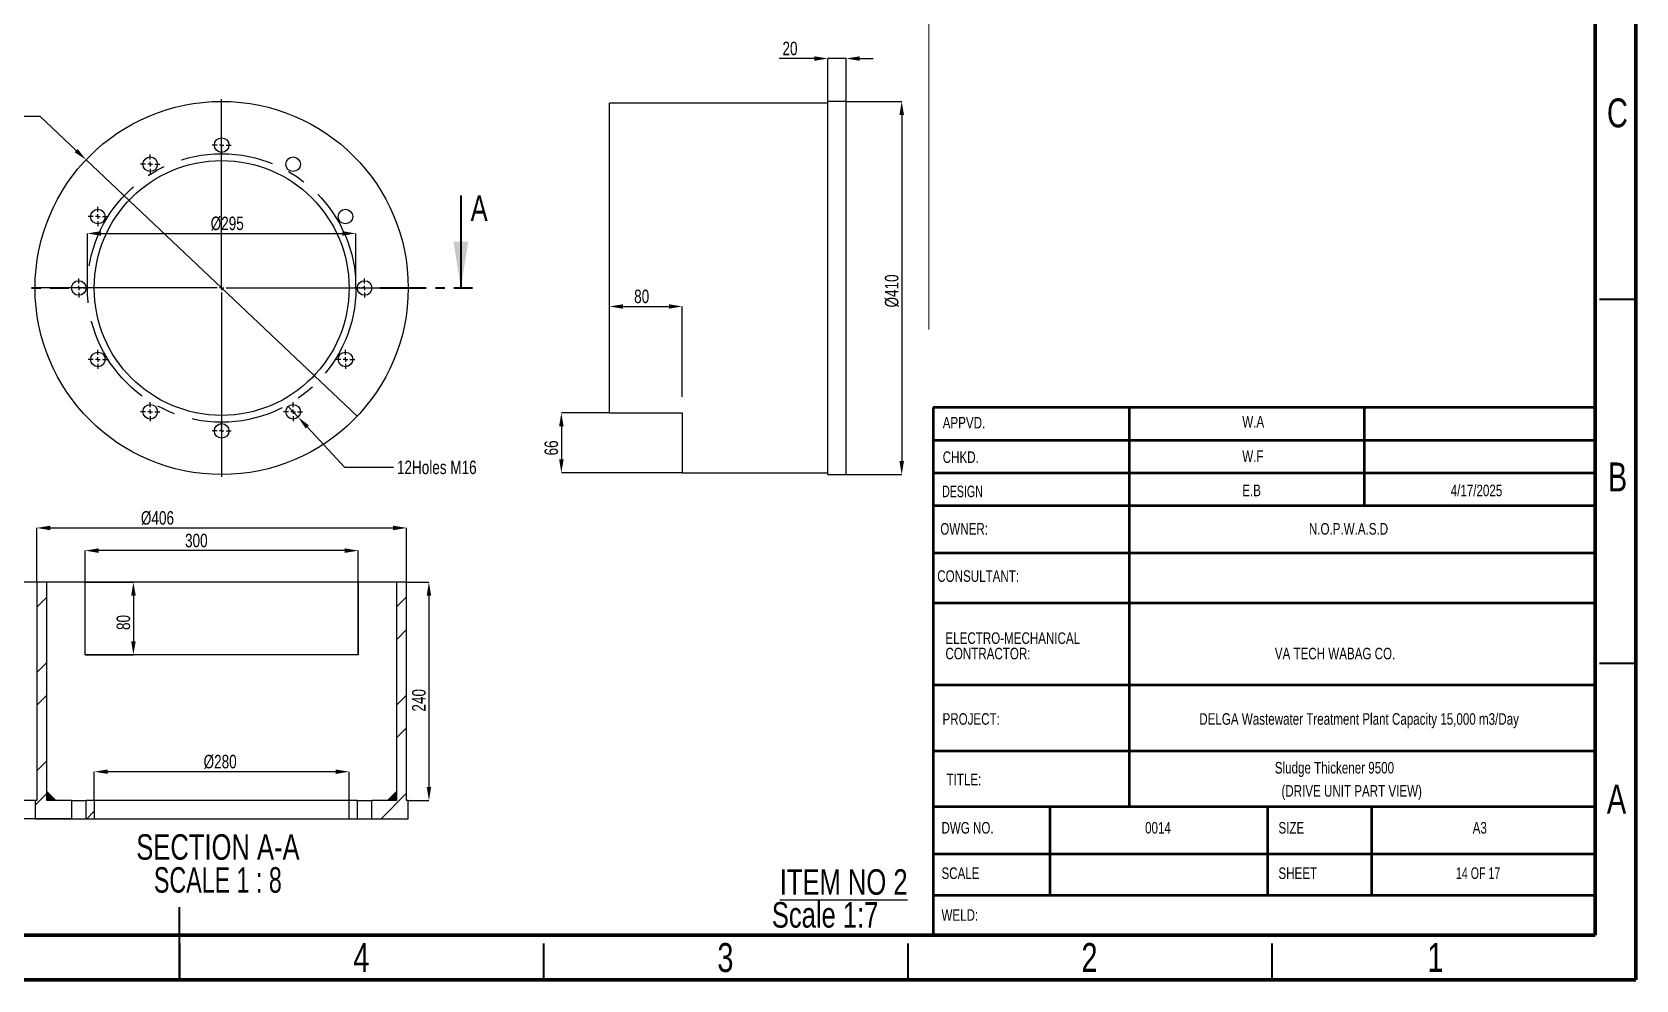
# Model space of a CAD drawing. Header units: millimetres. Extents: x 122 to 2816, y -707 to 556.
# Drawn here: x 760.5 to 980.7, y -703.9 to -573.7 of the extents above; entities that cross this region are included whole.
import ezdxf

# ---------------------------------------------------------------- set-up
doc = ezdxf.new("R2010")
doc.units = ezdxf.units.MM
doc.header["$PDSIZE"] = -1
doc.linetypes.add('CENTER', pattern=[10.16, 6.35, -1.27, 1.27, -1.27])
doc.linetypes.add('CENTERX2', pattern=[20.32, 12.7, -2.54, 2.54, -2.54])
doc.layers.add('FORMAT', color=7, linetype='Continuous')
doc.styles.add('SLDTEXTSTYLE10', font='TXT', dxfattribs={"width": 0.6875})
doc.styles.add('SLDTEXTSTYLE12', font='TXT', dxfattribs={"width": 0.681818})
doc.styles.add('SLDTEXTSTYLE6', font='TXT', dxfattribs={"width": 0.687299})
doc.styles.add('SLDTEXTSTYLE7', font='TXT', dxfattribs={"width": 0.75})
doc.dimstyles.new('SLDDIMSTYLE68', dxfattribs={"dimtxt": 1.852083, "dimasz": 1.852083, "dimexe": 0, "dimexo": 0.625, "dimgap": 0.463021, "dimtad": 1, "dimdec": 0, "dimlfac": 8, "dimrnd": 1e-09, "dimzin": 12, "dimtxsty": 'SLDTEXTSTYLE7', "dimsah": 1, "dimcen": 2.5, "dimazin": 3, "dimtfac": 1, "dimtdec": 0, "dimtmove": 0, "dimatfit": 3, "dimfrac": 2, "dimtzin": 12})
doc.dimstyles.new('SLDDIMSTYLE69', dxfattribs={"dimtxt": 1.852083, "dimasz": 1.852083, "dimexe": 0, "dimexo": 0.625, "dimgap": 0.463021, "dimtad": 1, "dimdec": 0, "dimlfac": 8, "dimrnd": 1e-09, "dimzin": 12, "dimtxsty": 'SLDTEXTSTYLE7', "dimblk1": 'NONE', "dimsah": 1, "dimcen": 0, "dimazin": 3, "dimtfac": 1, "dimtdec": 0, "dimtmove": 0, "dimatfit": 3, "dimldrblk": 'NONE', "dimfrac": 2, "dimtzin": 12})
doc.dimstyles.new('SLDDIMSTYLE70', dxfattribs={"dimtxt": 1.852083, "dimasz": 1.852083, "dimexe": 0, "dimexo": 0.625, "dimgap": 0.463021, "dimtad": 1, "dimdec": 0, "dimlfac": 8, "dimrnd": 1e-09, "dimzin": 12, "dimtxsty": 'SLDTEXTSTYLE7', "dimblk1": 'NONE', "dimsah": 1, "dimcen": 0, "dimazin": 3, "dimtfac": 1, "dimtdec": 0, "dimtmove": 0, "dimatfit": 3, "dimldrblk": 'NONE', "dimfrac": 2, "dimtzin": 12})
doc.dimstyles.new('SLDDIMSTYLE71', dxfattribs={"dimtxt": 1.852083, "dimasz": 1.852083, "dimexe": 0, "dimexo": 0.625, "dimgap": 0.463021, "dimtad": 1, "dimdec": 0, "dimlfac": 8, "dimrnd": 1e-09, "dimzin": 12, "dimtxsty": 'SLDTEXTSTYLE7', "dimsah": 1, "dimcen": 2.5, "dimazin": 3, "dimtfac": 1, "dimtdec": 0, "dimtmove": 0, "dimatfit": 0, "dimfrac": 2, "dimtzin": 12})
pattern_1 = [(45, (565.748, -708.879), (-6.7352, 6.7352), []), (45, (570.238, -708.879), (-6.7352, 6.7352), [])]

# ---------------------------------------------------------------- blocks, each defined once
blk = doc.blocks.new('SW_NOTE_0_169')
at = {"layer": 'FORMAT', "color": 0, "char_height": 3.5, "attachment_point": 2, "style": 'SLDTEXTSTYLE7'}
for s, insert in [('\\LITEM NO 2', (13.62, 4.51)), ('Scale 1:7', (11.07, -0.01))]:
    blk.add_mtext(s, dxfattribs=dict(at, insert=insert))
blk = doc.blocks.new('SW_NOTE_0_171')
at = {"color": 0, "linetype": 'Continuous', "lineweight": 0, "char_height": 1.5875, "attachment_point": 1, "style": 'SLDTEXTSTYLE7'}
for s, insert in [('ELECTRO-MECHANICAL', (0, 2.05)), ('CONTRACTOR:', (0, -0.07))]:
    blk.add_mtext(s, dxfattribs=dict(at, insert=insert))
blk = doc.blocks.new('*D1528')
at = {"layer": 'Defpoints', "color": 0}
for p in [(804.96, -601.36), (768.09, -608.85), (804.96, -608.85)]:
    blk.add_point(p, dxfattribs=at)
at = {"layer": 'FORMAT', "color": 0, "lineweight": -2}
for p, q in [((768.09, -608.79), (768.09, -601.36)), ((769.94, -601.36), (803.11, -601.36)), ((804.96, -608.79), (804.96, -601.36))]:
    blk.add_line(p, q, dxfattribs=at)
at = {"layer": 'FORMAT', "color": 0}
for points in [[(769.94, -601.05), (769.94, -601.67), (768.09, -601.36)], [(803.11, -601.05), (803.11, -601.67), (804.96, -601.36)]]:
    blk.add_solid(points, dxfattribs=at)
at = {"layer": 'FORMAT', "color": 0, "insert": (787.29, -599.05), "char_height": 1.852, "attachment_point": 2, "style": 'SLDTEXTSTYLE7'}
blk.add_mtext('\\A1;%%c295', dxfattribs=at)
blk = doc.blocks.new('*D1529')
at = {"layer": 'Defpoints', "color": 0}
for p in [(767.9, -591.25), (805.15, -626.45)]:
    blk.add_point(p, dxfattribs=at)
at = {"layer": 'FORMAT', "color": 0, "lineweight": -2}
for p, q in [((754.41, -585.26), (761.55, -585.26)), ((761.55, -585.26), (766.55, -589.98)), ((805.15, -626.45), (767.9, -591.25))]:
    blk.add_line(p, q, dxfattribs=at)
at = {"layer": 'FORMAT', "color": 0}
blk.add_solid([(766.76, -589.76), (766.34, -590.21), (767.9, -591.25)], dxfattribs=at)
at = {"layer": 'FORMAT', "color": 0, "insert": (749.55, -584.33), "char_height": 1.852, "attachment_point": 1, "style": 'SLDTEXTSTYLE7'}
blk.add_mtext('\\A1;∅410', dxfattribs=at)
blk = doc.blocks.new('_None')
blk = doc.blocks.new('*D1530')
at = {"layer": 'Defpoints', "color": 0}
for p in [(795.66, -625.11), (797.02, -626.58)]:
    blk.add_point(p, dxfattribs=at)
at = {"layer": 'FORMAT', "color": 0, "lineweight": -2}
for p, q in [((795.66, -625.11), (797.02, -626.58)), ((803.46, -633.49), (798.28, -627.93)), ((810.14, -633.49), (803.46, -633.49))]:
    blk.add_line(p, q, dxfattribs=at)
at = {"layer": 'FORMAT', "color": 0}
blk.add_solid([(798.51, -627.72), (798.06, -628.14), (797.02, -626.58)], dxfattribs=at)
at = {"layer": 'FORMAT', "color": 0, "insert": (810.6, -632.56), "char_height": 1.8521, "attachment_point": 1, "style": 'SLDTEXTSTYLE7'}
blk.add_mtext('\\A1;12Holes M16', dxfattribs=at)
blk = doc.blocks.new('SW_CENTERMARKSYMBOL_189')
at = {"layer": 'FORMAT', "color": 0}
for p, q in [((0, 0.625), (0, 25.9375)), ((-0.625, 0), (-25.9375, 0)), ((0, 0), (-0.3125, 0)), ((0, 0), (0, 0.3125)), ((0, 0), (0, -0.3125)), ((0, 0), (0.3125, 0)), ((0.625, 0), (25.9375, 0)), ((0, -0.625), (0, -25.9375))]:
    blk.add_line(p, q, dxfattribs=at)
blk = doc.blocks.new('SW_CENTERMARKSYMBOL_190')
at = {"layer": 'FORMAT', "color": 0}
for p, q in [((-0.625, 0), (-1.3125, 0)), ((0, 0), (-0.3125, 0)), ((0, 0.625), (0, 1.3125)), ((0, 0), (0, 0.3125)), ((0, 0), (0, -0.3125)), ((0, 0), (0.3125, 0)), ((0.625, 0), (1.3125, 0)), ((0, -0.625), (0, -1.3125))]:
    blk.add_line(p, q, dxfattribs=at)
blk = doc.blocks.new('SW_CENTERMARKSYMBOL_191')
at = {"layer": 'FORMAT', "color": 0}
for p, q in [((-0.625, 0), (-1.3125, 0)), ((0, 0), (-0.3125, 0)), ((0, 0.625), (0, 1.3125)), ((0, 0), (0, 0.3125)), ((0, 0), (0, -0.3125)), ((0, 0), (0.3125, 0)), ((0.625, 0), (1.3125, 0)), ((0, -0.625), (0, -1.3125))]:
    blk.add_line(p, q, dxfattribs=at)
blk = doc.blocks.new('SW_CENTERMARKSYMBOL_192')
at = {"layer": 'FORMAT', "color": 0}
for p, q in [((-0.625, 0), (-1.3125, 0)), ((0, 0), (-0.3125, 0)), ((0, 0.625), (0, 1.3125)), ((0, 0), (0, 0.3125)), ((0, 0), (0, -0.3125)), ((0, 0), (0.3125, 0)), ((0.625, 0), (1.3125, 0)), ((0, -0.625), (0, -1.3125))]:
    blk.add_line(p, q, dxfattribs=at)
blk = doc.blocks.new('SW_CENTERMARKSYMBOL_193')
at = {"layer": 'FORMAT', "color": 0}
for p, q in [((-0.625, 0), (-1.3125, 0)), ((0, 0), (-0.3125, 0)), ((0, 0.625), (0, 1.3125)), ((0, 0), (0, 0.3125)), ((0, 0), (0, -0.3125)), ((0, 0), (0.3125, 0)), ((0.625, 0), (1.3125, 0)), ((0, -0.625), (0, -1.3125))]:
    blk.add_line(p, q, dxfattribs=at)
blk = doc.blocks.new('SW_CENTERMARKSYMBOL_194')
at = {"layer": 'FORMAT', "color": 0}
for p, q in [((-0.625, 0), (-1.3125, 0)), ((0, 0), (-0.3125, 0)), ((0, 0.625), (0, 1.3125)), ((0, 0), (0, 0.3125)), ((0, 0), (0, -0.3125)), ((0, 0), (0.3125, 0)), ((0.625, 0), (1.3125, 0)), ((0, -0.625), (0, -1.3125))]:
    blk.add_line(p, q, dxfattribs=at)
blk = doc.blocks.new('SW_CENTERMARKSYMBOL_195')
at = {"layer": 'FORMAT', "color": 0}
for p, q in [((-0.625, 0), (-1.3125, 0)), ((0, 0), (-0.3125, 0)), ((0, 0.625), (0, 1.3125)), ((0, 0), (0, 0.3125)), ((0, 0), (0, -0.3125)), ((0, 0), (0.3125, 0)), ((0.625, 0), (1.3125, 0)), ((0, -0.625), (0, -1.3125))]:
    blk.add_line(p, q, dxfattribs=at)
blk = doc.blocks.new('SW_CENTERMARKSYMBOL_196')
at = {"layer": 'FORMAT', "color": 0}
for p, q in [((-0.625, 0), (-1.3125, 0)), ((0, 0), (-0.3125, 0)), ((0, 0.625), (0, 1.3125)), ((0, 0), (0, 0.3125)), ((0, 0), (0, -0.3125)), ((0, 0), (0.3125, 0)), ((0.625, 0), (1.3125, 0)), ((0, -0.625), (0, -1.3125))]:
    blk.add_line(p, q, dxfattribs=at)
blk = doc.blocks.new('SW_CENTERMARKSYMBOL_197')
at = {"layer": 'FORMAT', "color": 0}
for p, q in [((-0.625, 0), (-1.3125, 0)), ((0, 0), (-0.3125, 0)), ((0, 0.625), (0, 1.3125)), ((0, 0), (0, 0.3125)), ((0, 0), (0, -0.3125)), ((0, 0), (0.3125, 0)), ((0.625, 0), (1.3125, 0)), ((0, -0.625), (0, -1.3125))]:
    blk.add_line(p, q, dxfattribs=at)
blk = doc.blocks.new('SW_CENTERMARKSYMBOL_198')
at = {"layer": 'FORMAT', "color": 0}
for p, q in [((-0.625, 0), (-1.3125, 0)), ((0, 0), (-0.3125, 0)), ((0, 0.625), (0, 1.3125)), ((0, 0), (0, 0.3125)), ((0, 0), (0, -0.3125)), ((0, 0), (0.3125, 0)), ((0.625, 0), (1.3125, 0)), ((0, -0.625), (0, -1.3125))]:
    blk.add_line(p, q, dxfattribs=at)
blk = doc.blocks.new('SW_CENTERMARKSYMBOL_199')
at = {"layer": 'FORMAT', "color": 0}
for p, q in [((-0.625, 0), (-1.3125, 0)), ((0, 0), (-0.3125, 0)), ((0, 0.625), (0, 1.3125)), ((0, 0), (0, 0.3125)), ((0, 0), (0, -0.3125)), ((0, 0), (0.3125, 0)), ((0.625, 0), (1.3125, 0)), ((0, -0.625), (0, -1.3125))]:
    blk.add_line(p, q, dxfattribs=at)
blk = doc.blocks.new('*D1531')
at = {"layer": 'Defpoints', "color": 0}
for p in [(769.03, -675.29), (769.03, -679.24), (804.03, -679.24)]:
    blk.add_point(p, dxfattribs=at)
at = {"layer": 'FORMAT', "color": 0, "lineweight": -2}
for p, q in [((769.03, -679.17), (769.03, -675.29)), ((802.17, -675.29), (770.88, -675.29)), ((804.03, -679.17), (804.03, -675.29))]:
    blk.add_line(p, q, dxfattribs=at)
at = {"layer": 'FORMAT', "color": 0}
for points in [[(770.88, -674.98), (770.88, -675.59), (769.03, -675.29)], [(802.17, -674.98), (802.17, -675.59), (804.03, -675.29)]]:
    blk.add_solid(points, dxfattribs=at)
at = {"layer": 'FORMAT', "color": 0, "insert": (786.32, -672.97), "char_height": 1.852, "attachment_point": 2, "style": 'SLDTEXTSTYLE7'}
blk.add_mtext('\\A1;%%c280', dxfattribs=at)
blk = doc.blocks.new('*D1532')
at = {"layer": 'Defpoints', "color": 0}
for p in [(753.4, -679.24), (760.9, -679.24), (760.9, -681.74)]:
    blk.add_point(p, dxfattribs=at)
at = {"layer": 'FORMAT', "color": 0, "lineweight": -2}
for p, q in [((753.4, -677.38), (753.4, -670.42)), ((760.84, -679.24), (753.4, -679.24)), ((753.4, -681.74), (753.4, -679.24)), ((760.84, -681.74), (753.4, -681.74)), ((753.4, -683.59), (753.4, -685.44))]:
    blk.add_line(p, q, dxfattribs=at)
at = {"layer": 'FORMAT', "color": 0}
for points in [[(753.09, -677.38), (753.71, -677.38), (753.4, -679.24)], [(753.09, -683.59), (753.71, -683.59), (753.4, -681.74)]]:
    blk.add_solid(points, dxfattribs=at)
at = {"layer": 'FORMAT', "color": 0, "insert": (751.09, -671.93), "char_height": 1.852, "attachment_point": 2, "rotation": 90, "style": 'SLDTEXTSTYLE7'}
blk.add_mtext('\\A1;20', dxfattribs=at)
blk = doc.blocks.new('*D1533')
at = {"layer": 'Defpoints', "color": 0}
for p in [(811.93, -641.81), (761.13, -649.24), (811.93, -649.24)]:
    blk.add_point(p, dxfattribs=at)
at = {"layer": 'FORMAT', "color": 0, "lineweight": -2}
for p, q in [((761.13, -649.17), (761.13, -641.81)), ((762.98, -641.81), (810.07, -641.81)), ((811.93, -649.17), (811.93, -641.81))]:
    blk.add_line(p, q, dxfattribs=at)
at = {"layer": 'FORMAT', "color": 0}
for points in [[(762.98, -641.5), (762.98, -642.12), (761.13, -641.81)], [(810.07, -641.5), (810.07, -642.12), (811.93, -641.81)]]:
    blk.add_solid(points, dxfattribs=at)
at = {"layer": 'FORMAT', "color": 0, "insert": (777.71, -639.5), "char_height": 1.852, "attachment_point": 2, "style": 'SLDTEXTSTYLE7'}
blk.add_mtext('\\A1;%%c406', dxfattribs=at)
blk = doc.blocks.new('*D1534')
at = {"layer": 'Defpoints', "color": 0}
for p in [(811.93, -649.24), (812.15, -679.24), (814.99, -679.24)]:
    blk.add_point(p, dxfattribs=at)
at = {"layer": 'FORMAT', "color": 0, "lineweight": -2}
for p, q in [((811.99, -649.24), (814.99, -649.24)), ((814.99, -651.09), (814.99, -677.38)), ((812.21, -679.24), (814.99, -679.24))]:
    blk.add_line(p, q, dxfattribs=at)
at = {"layer": 'FORMAT', "color": 0}
for points in [[(814.69, -651.09), (815.3, -651.09), (814.99, -649.24)], [(814.69, -677.38), (815.3, -677.38), (814.99, -679.24)]]:
    blk.add_solid(points, dxfattribs=at)
at = {"layer": 'FORMAT', "color": 0, "insert": (812.68, -665.48), "char_height": 1.852, "attachment_point": 2, "rotation": 90, "style": 'SLDTEXTSTYLE7'}
blk.add_mtext('\\A1;240', dxfattribs=at)
blk = doc.blocks.new('*D1535')
at = {"layer": 'Defpoints', "color": 0}
for p in [(810.55, -649.24), (746.61, -681.74), (765.9, -681.74)]:
    blk.add_point(p, dxfattribs=at)
at = {"layer": 'FORMAT', "color": 0, "lineweight": -2}
for p, q in [((810.49, -649.24), (746.61, -649.24)), ((746.61, -651.09), (746.61, -679.88)), ((765.84, -681.74), (746.61, -681.74))]:
    blk.add_line(p, q, dxfattribs=at)
at = {"layer": 'FORMAT', "color": 0}
for points in [[(746.3, -651.09), (746.92, -651.09), (746.61, -649.24)], [(746.3, -679.88), (746.92, -679.88), (746.61, -681.74)]]:
    blk.add_solid(points, dxfattribs=at)
at = {"layer": 'FORMAT', "color": 0, "insert": (744.3, -666.53), "char_height": 1.852, "attachment_point": 2, "rotation": 90, "style": 'SLDTEXTSTYLE7'}
blk.add_mtext('\\A1;260', dxfattribs=at)
blk = doc.blocks.new('*D1536')
at = {"layer": 'Defpoints', "color": 0}
for p in [(767.78, -649.24), (767.78, -659.24), (774.41, -659.24)]:
    blk.add_point(p, dxfattribs=at)
at = {"layer": 'FORMAT', "color": 0, "lineweight": -2}
for p, q in [((767.84, -649.24), (774.41, -649.24)), ((774.41, -651.09), (774.41, -657.38)), ((767.84, -659.24), (774.41, -659.24))]:
    blk.add_line(p, q, dxfattribs=at)
at = {"layer": 'FORMAT', "color": 0}
for points in [[(774.1, -651.09), (774.72, -651.09), (774.41, -649.24)], [(774.1, -657.38), (774.72, -657.38), (774.41, -659.24)]]:
    blk.add_solid(points, dxfattribs=at)
at = {"layer": 'FORMAT', "color": 0, "insert": (772.1, -654.79), "char_height": 1.852, "attachment_point": 2, "rotation": 90, "style": 'SLDTEXTSTYLE7'}
blk.add_mtext('\\A1;80', dxfattribs=at)
blk = doc.blocks.new('*D1537')
at = {"layer": 'Defpoints', "color": 0}
for p in [(767.78, -644.92), (767.78, -659.24), (805.28, -659.24)]:
    blk.add_point(p, dxfattribs=at)
at = {"layer": 'FORMAT', "color": 0, "lineweight": -2}
for p, q in [((767.78, -659.17), (767.78, -644.92)), ((803.42, -644.92), (769.63, -644.92)), ((805.28, -659.17), (805.28, -644.92))]:
    blk.add_line(p, q, dxfattribs=at)
at = {"layer": 'FORMAT', "color": 0}
for points in [[(769.63, -644.61), (769.63, -645.23), (767.78, -644.92)], [(803.42, -644.61), (803.42, -645.23), (805.28, -644.92)]]:
    blk.add_solid(points, dxfattribs=at)
at = {"layer": 'FORMAT', "color": 0, "insert": (783.05, -642.61), "char_height": 1.852, "attachment_point": 2, "style": 'SLDTEXTSTYLE7'}
blk.add_mtext('\\A1;300', dxfattribs=at)
blk = doc.blocks.new('SW_NOTE_0_172')
at = {"layer": 'FORMAT', "color": 0, "char_height": 3.5, "attachment_point": 2}
for s, insert, style in [('SECTION A-A', (14.16, 4.51), 'SLDTEXTSTYLE7'), ('SCALE 1 : 8', (14.15, -0.01), 'SLDTEXTSTYLE12')]:
    blk.add_mtext(s, dxfattribs=dict(at, insert=insert, style=style))
blk = doc.blocks.new('*D1492')
at = {"layer": 'Defpoints', "color": 0}
for p in [(849.79, -611.39), (849.79, -623.87), (839.79, -625.99)]:
    blk.add_point(p, dxfattribs=at)
at = {"layer": 'FORMAT', "color": 0, "lineweight": -2}
for p, q in [((839.79, -625.92), (839.79, -611.39)), ((841.64, -611.39), (847.94, -611.39)), ((849.79, -623.81), (849.79, -611.39))]:
    blk.add_line(p, q, dxfattribs=at)
at = {"layer": 'FORMAT', "color": 0}
for points in [[(841.64, -611.09), (841.64, -611.7), (839.79, -611.39)], [(847.94, -611.09), (847.94, -611.7), (849.79, -611.39)]]:
    blk.add_solid(points, dxfattribs=at)
at = {"layer": 'FORMAT', "color": 0, "insert": (844.21, -609.08), "char_height": 1.852, "attachment_point": 2, "style": 'SLDTEXTSTYLE7'}
blk.add_mtext('\\A1;80', dxfattribs=at)
blk = doc.blocks.new('*D1493')
at = {"layer": 'Defpoints', "color": 0}
for p in [(839.79, -625.99), (833.18, -634.25), (849.79, -634.25)]:
    blk.add_point(p, dxfattribs=at)
at = {"layer": 'FORMAT', "color": 0, "lineweight": -2}
for p, q in [((839.73, -625.99), (833.18, -625.99)), ((833.18, -627.84), (833.18, -632.4)), ((849.73, -634.25), (833.18, -634.25))]:
    blk.add_line(p, q, dxfattribs=at)
at = {"layer": 'FORMAT', "color": 0}
for points in [[(832.87, -627.84), (833.49, -627.84), (833.18, -625.99)], [(832.87, -632.4), (833.49, -632.4), (833.18, -634.25)]]:
    blk.add_solid(points, dxfattribs=at)
at = {"layer": 'FORMAT', "color": 0, "insert": (830.87, -630.82), "char_height": 1.852, "attachment_point": 2, "rotation": 90, "style": 'SLDTEXTSTYLE7'}
blk.add_mtext('\\A1;66', dxfattribs=at)
blk = doc.blocks.new('*D1494')
at = {"layer": 'Defpoints', "color": 0}
for p in [(872.29, -583.23), (872.29, -634.48), (879.92, -634.48)]:
    blk.add_point(p, dxfattribs=at)
at = {"layer": 'FORMAT', "color": 0, "lineweight": -2}
for p, q in [((872.35, -583.23), (879.92, -583.23)), ((879.92, -585.08), (879.92, -632.62)), ((872.35, -634.48), (879.92, -634.48))]:
    blk.add_line(p, q, dxfattribs=at)
at = {"layer": 'FORMAT', "color": 0}
for points in [[(879.61, -585.08), (880.23, -585.08), (879.92, -583.23)], [(879.61, -632.62), (880.23, -632.62), (879.92, -634.48)]]:
    blk.add_solid(points, dxfattribs=at)
at = {"layer": 'FORMAT', "color": 0, "insert": (877.61, -609.26), "char_height": 1.852, "attachment_point": 2, "rotation": 90, "style": 'SLDTEXTSTYLE7'}
blk.add_mtext('\\A1;%%c410', dxfattribs=at)
blk = doc.blocks.new('*D1495')
at = {"layer": 'Defpoints', "color": 0}
for p in [(869.79, -577.34), (869.79, -583.23), (872.29, -583.23)]:
    blk.add_point(p, dxfattribs=at)
at = {"layer": 'FORMAT', "color": 0, "lineweight": -2}
for p, q in [((867.94, -577.34), (863.08, -577.34)), ((869.79, -583.16), (869.79, -577.34)), ((872.29, -577.34), (869.79, -577.34)), ((872.29, -583.16), (872.29, -577.34)), ((874.14, -577.34), (875.99, -577.34))]:
    blk.add_line(p, q, dxfattribs=at)
at = {"layer": 'FORMAT', "color": 0}
for points in [[(867.94, -577.04), (867.94, -577.65), (869.79, -577.34)], [(874.14, -577.04), (874.14, -577.65), (872.29, -577.34)]]:
    blk.add_solid(points, dxfattribs=at)
at = {"layer": 'FORMAT', "color": 0, "insert": (864.58, -575.03), "char_height": 1.852, "attachment_point": 2, "style": 'SLDTEXTSTYLE7'}
blk.add_mtext('\\A1;20', dxfattribs=at)

msp = doc.modelspace()

# ---------------------------------------------------------------- hatches: boundary and pattern name
at = {"layer": 'FORMAT', "linetype": 'Continuous', "lineweight": 18}
h = msp.add_hatch(dxfattribs=at)
h.set_pattern_fill('ANSI32', color=256, style=0)
h.set_pattern_definition(pattern_1)
h.paths.add_polyline_path([(761.125747, -649.235596), (761.125747, -679.235596), (760.900747, -679.235596), (760.900747, -681.735596), (765.900747, -681.735596), (765.900747, -679.235596), (762.500747, -679.235596), (762.500747, -649.235596)], flags=0)
h = msp.add_hatch(dxfattribs=at)
h.set_pattern_fill('ANSI32', color=256, style=0)
h.set_pattern_definition(pattern_1)
h.paths.add_polyline_path([(812.150747, -681.735596), (812.150747, -679.235596), (811.925747, -679.235596), (811.925747, -649.235596), (810.550747, -649.235596), (810.550747, -679.235596), (807.150747, -679.235596), (807.150747, -681.735596)], flags=0)
h = msp.add_hatch(dxfattribs=at)
h.set_pattern_fill('ANSI32', color=256, style=0)
h.set_pattern_definition(pattern_1)
h.paths.add_polyline_path([(769.025747, -681.735596), (769.025747, -679.235596), (767.900747, -679.235596), (767.900747, -681.735596)], flags=0)
h = msp.add_hatch(dxfattribs=at)
h.set_pattern_fill('ANSI32', color=256, style=0)
h.set_pattern_definition(pattern_1)
h.paths.add_polyline_path([(804.025747, -679.235596), (804.025747, -681.735596), (805.150747, -681.735596), (805.150747, -679.235596)], flags=0)

# ---------------------------------------------------------------- linework, layer by layer
at = {"color": 7, "linetype": 'Continuous', "lineweight": 70}
for p, q in [((980.748025, -416.879135), (980.748025, -703.879135)), ((975.150497, -420.74561), (975.150497, -697.74561)), ((975.150497, -697.74561), (585.748025, -697.74561)), ((980.748025, -703.879135), (580.748025, -703.879135))]:
    msp.add_line(p, q, dxfattribs=at)
at = {"color": 7, "linetype": 'Continuous', "lineweight": 18}
msp.add_line((883.632047, -614.553747), (883.632047, -454.764891), dxfattribs=at)
at = {"color": 7, "linetype": 'Continuous', "lineweight": 25}
for p, q in [((869.789785, -583.450383), (839.789785, -583.450383)), ((839.789785, -625.98507), (839.789785, -583.450383)), ((872.289785, -583.225383), (869.789785, -583.225383)), ((869.789785, -634.475383), (869.789785, -583.225383)), ((872.289785, -634.475383), (872.289785, -583.225383)), ((839.789785, -625.98507), (849.789785, -625.98507)), ((849.789785, -625.98507), (849.789785, -634.250383)), ((849.789785, -634.250383), (869.789785, -634.250383)), ((869.789785, -634.475383), (872.289785, -634.475383)), ((762.500747, -649.235596), (761.125747, -649.235596)), ((761.125747, -649.235596), (761.125747, -679.235596)), ((762.500747, -679.235596), (762.500747, -649.235596)), ((767.775747, -649.235596), (762.500747, -649.235596)), ((767.775747, -659.235596), (767.775747, -649.235596)), ((805.275747, -649.235596), (805.275747, -659.235596)), ((810.550747, -649.235596), (805.275747, -649.235596)), ((810.550747, -649.235596), (810.550747, -679.235596)), ((811.925747, -649.235596), (810.550747, -649.235596)), ((811.925747, -679.235596), (811.925747, -649.235596)), ((805.275747, -659.235596), (767.775747, -659.235596)), ((760.900747, -679.235596), (760.900747, -681.735596)), ((761.125747, -679.235596), (760.900747, -679.235596)), ((765.900747, -679.235596), (762.500747, -679.235596)), ((765.900747, -679.235596), (765.900747, -681.735596)), ((765.900747, -679.235596), (767.900747, -679.235596)), ((767.900747, -681.735596), (767.900747, -679.235596)), ((769.025747, -679.235596), (767.900747, -679.235596)), ((769.025747, -679.235596), (769.025747, -681.735596)), ((804.025747, -679.235596), (769.025747, -679.235596)), ((804.025747, -681.735596), (804.025747, -679.235596)), ((805.150747, -679.235596), (804.025747, -679.235596)), ((805.150747, -679.235596), (805.150747, -681.735596)), ((805.150747, -679.235596), (807.150747, -679.235596)), ((807.150747, -681.735596), (807.150747, -679.235596)), ((810.550747, -679.235596), (807.150747, -679.235596)), ((812.150747, -679.235596), (811.925747, -679.235596)), ((812.150747, -681.735596), (812.150747, -679.235596)), ((760.900747, -681.735596), (765.900747, -681.735596)), ((765.900747, -681.735596), (767.900747, -681.735596)), ((767.900747, -681.735596), (769.025747, -681.735596)), ((769.025747, -681.735596), (804.025747, -681.735596)), ((804.025747, -681.735596), (805.150747, -681.735596)), ((805.150747, -681.735596), (807.150747, -681.735596)), ((807.150747, -681.735596), (812.150747, -681.735596))]:
    msp.add_line(p, q, dxfattribs=at)
at = {"color": 7, "linetype": 'Continuous', "lineweight": 35}
for p, q in [((819.377821, -596.150383), (819.377821, -608.850383)), ((975.748025, -610.379135), (980.748025, -610.379135)), ((975.748025, -660.379135), (980.748025, -660.379135)), ((780.748025, -703.880135), (780.748025, -693.878135)), ((780.748025, -698.879135), (780.748025, -703.879135)), ((830.748025, -698.879135), (830.748025, -703.879135)), ((880.748025, -698.879135), (880.748025, -703.879135)), ((930.748025, -698.879135), (930.748025, -703.879135))]:
    msp.add_line(p, q, dxfattribs=at)
at = {"color": 7, "linetype": 'CENTER', "lineweight": 35}
for p, q in [((752.812843, -608.850383), (765.519193, -608.850383)), ((808.265321, -608.850383), (820.965321, -608.850383))]:
    msp.add_line(p, q, dxfattribs=at)
at = {"color": 7, "linetype": 'Continuous', "lineweight": 50}
for p, q in [((884.260811, -625.279959), (884.260811, -634.279959)), ((975.150497, -625.279959), (884.260811, -625.279959)), ((911.195639, -629.779959), (911.195639, -625.279959)), ((943.486931, -638.779959), (943.486931, -625.279959)), ((975.150497, -629.779959), (884.260811, -629.779959)), ((911.195639, -634.279959), (911.195639, -629.779959)), ((884.260811, -634.279959), (884.260811, -697.74561)), ((975.150497, -634.279959), (884.260811, -634.279959)), ((911.195639, -638.779959), (911.195639, -634.279959)), ((975.150497, -638.779959), (884.260811, -638.779959)), ((911.195639, -680.053747), (911.195639, -638.779959)), ((975.150497, -645.279959), (884.260811, -645.279959)), ((975.150497, -652.11688), (884.260811, -652.11688)), ((975.150497, -663.420092), (884.260811, -663.420092)), ((975.150497, -672.449215), (884.260811, -672.449215)), ((884.260811, -680.053747), (975.150497, -680.053747)), ((900.305268, -692.24561), (900.305268, -680.053747)), ((930.187863, -692.24561), (930.187863, -680.053747)), ((944.458327, -692.24561), (944.458327, -680.053747)), ((884.260811, -686.581841), (975.150497, -686.581841)), ((884.260811, -692.24561), (975.150497, -692.24561))]:
    msp.add_line(p, q, dxfattribs=at)
at = {"color": 7, "linetype": 'Continuous', "lineweight": 25}
for centre, radius in [((786.525747, -608.850383), 25.625), ((786.525747, -589.225383), 1), ((786.525747, -608.850383), 17.5), ((776.713247, -591.854634), 1), ((796.338247, -591.854634), 1), ((769.529998, -599.037883), 1), ((803.521496, -599.037883), 1), ((766.900747, -608.850383), 1), ((806.150747, -608.850383), 1), ((769.529998, -618.662883), 1), ((803.521496, -618.662883), 1), ((776.713247, -625.846131), 1), ((796.338247, -625.846131), 1), ((786.525747, -628.475383), 1)]:
    msp.add_circle(centre, radius, dxfattribs=at)
at = {"color": 7, "linetype": 'Continuous', "lineweight": 35}
msp.add_solid([(819.377821, -608.850383), (820.393821, -602.500383), (818.361821, -602.500383)], dxfattribs=at)
at = {"layer": 'FORMAT', "linetype": 'CENTERX2'}
msp.add_line((786.525747, -608.850383), (786.525747, -589.225383), dxfattribs=at)
at = {"layer": 'FORMAT'}
for p, q in [((763.750747, -679.235596), (762.500747, -677.985596)), ((810.550747, -677.985596), (809.300747, -679.235596))]:
    msp.add_line(p, q, dxfattribs=at)
at = {"layer": 'FORMAT', "linetype": 'CENTERX2'}
msp.add_circle((786.525747, -608.850383), 18.4375, dxfattribs=at)
at = {"layer": 'FORMAT'}
for points in [[(763.750747, -679.235596), (762.500747, -679.235596), (762.500747, -677.985596)], [(810.550747, -677.985596), (810.550747, -679.235596), (809.300747, -679.235596)]]:
    msp.add_solid(points, dxfattribs=at)

# ---------------------------------------------------------------- block references
at = {"color": 7, "linetype": 'Continuous', "lineweight": 0}
msp.add_blockref('SW_NOTE_0_171', (885.928165, -658.192755), dxfattribs=at)
at = {"layer": 'FORMAT'}
for name, p in [('SW_CENTERMARKSYMBOL_189', (786.525747, -608.850383)), ('SW_CENTERMARKSYMBOL_198', (786.525747, -589.225383)), ('SW_CENTERMARKSYMBOL_190', (776.713247, -591.854634)), ('SW_CENTERMARKSYMBOL_191', (769.529998, -599.037883)), ('SW_CENTERMARKSYMBOL_192', (766.900747, -608.850383)), ('SW_CENTERMARKSYMBOL_199', (806.150747, -608.850383)), ('SW_CENTERMARKSYMBOL_193', (769.529998, -618.662883)), ('SW_CENTERMARKSYMBOL_197', (803.521496, -618.662883)), ('SW_CENTERMARKSYMBOL_194', (776.713247, -625.846131)), ('SW_CENTERMARKSYMBOL_196', (796.338247, -625.846131)), ('SW_CENTERMARKSYMBOL_195', (786.525747, -628.475383)), ('SW_NOTE_0_172', (771.857487, -688.386457)), ('SW_NOTE_0_169', (858.329586, -693.188385))]:
    msp.add_blockref(name, p, dxfattribs=at)

# ---------------------------------------------------------------- texts
at = {"color": 7, "linetype": 'Continuous', "lineweight": 0}
for s, insert, char_height, attachment_point, style in [('C', (978.206684, -582.818981), 3.96875, 2, 'SLDTEXTSTYLE7'), ('APPVD.', (885.552798, -626.560135), 1.5875, 1, 'SLDTEXTSTYLE7'), ('W.A', (926.686235, -626.428263), 1.5875, 1, 'SLDTEXTSTYLE7'), ('CHKD.', (885.552798, -631.293838), 1.5875, 1, 'SLDTEXTSTYLE7'), ('W.F', (926.686235, -631.161966), 1.5875, 1, 'SLDTEXTSTYLE7'), ('B', (978.218627, -632.818981), 3.96875, 2, 'SLDTEXTSTYLE7'), ('DESIGN', (885.466478, -635.995644), 1.5875, 1, 'SLDTEXTSTYLE6'), ('E.B', (926.686235, -635.863772), 1.5875, 1, 'SLDTEXTSTYLE7'), ('OWNER:', (885.22115, -641.136517), 1.5875, 1, 'SLDTEXTSTYLE7'), ('CONSULTANT:', (884.801975, -647.625098), 1.5875, 1, 'SLDTEXTSTYLE7'), ('PROJECT:', (885.527055, -667.24853), 1.5875, 1, 'SLDTEXTSTYLE7'), ('Sludge Thickener 9500', (931.157153, -673.945417), 1.5875, 1, 'SLDTEXTSTYLE7'), ('TITLE:', (886.07386, -675.568198), 1.5875, 1, 'SLDTEXTSTYLE7'), ('A', (978.087713, -677.068981), 3.96875, 2, 'SLDTEXTSTYLE7'), ('DWG NO.', (885.379513, -682.195579), 1.5875, 1, 'SLDTEXTSTYLE7'), ('SIZE', (931.655299, -682.195579), 1.5875, 1, 'SLDTEXTSTYLE7'), ('SCALE', (885.379513, -688.431928), 1.5875, 1, 'SLDTEXTSTYLE7'), ('SHEET', (931.655299, -688.431928), 1.5875, 1, 'SLDTEXTSTYLE7'), ('WELD:', (885.379513, -694.171686), 1.5875, 1, 'SLDTEXTSTYLE7'), ('4', (805.708062, -698.818981), 3.96875, 2, 'SLDTEXTSTYLE7'), ('3', (855.708062, -698.818981), 3.96875, 2, 'SLDTEXTSTYLE7'), ('2', (905.708062, -698.818981), 3.96875, 2, 'SLDTEXTSTYLE7'), ('1', (953.208062, -698.818981), 3.96875, 2, 'SLDTEXTSTYLE7')]:
    msp.add_mtext(s, dxfattribs=dict(at, insert=insert, char_height=char_height, attachment_point=attachment_point, style=style))
at = {"color": 7, "linetype": 'Continuous', "insert": (820.719913, -596.150383), "char_height": 3.5, "attachment_point": 1, "style": 'SLDTEXTSTYLE7'}
msp.add_mtext('A', dxfattribs=at)
at = {"layer": 'FORMAT', "char_height": 1.5875}
for s, insert, attachment_point, style in [('4/17/2025', (955.309465, -635.863772), 1, 'SLDTEXTSTYLE7'), ('N.O.P.W.A.S.D', (935.838811, -641.136517), 1, 'SLDTEXTSTYLE7'), ('VA TECH WABAG CO.', (931.157153, -658.263026), 1, 'SLDTEXTSTYLE7'), ('DELGA Wastewater Treatment Plant Capacity 15,000 m3/Day', (942.733222, -667.24853), 2, 'SLDTEXTSTYLE7'), ('(DRIVE UNIT PART VIEW)', (941.716113, -677.126974), 2, 'SLDTEXTSTYLE7'), ('0014', (913.340879, -682.195579), 1, 'SLDTEXTSTYLE7'), ('A3', (958.327813, -682.195579), 1, 'SLDTEXTSTYLE7'), ('14 OF 17', (956.036594, -688.431928), 1, 'SLDTEXTSTYLE10')]:
    msp.add_mtext(s, dxfattribs=dict(at, insert=insert, attachment_point=attachment_point, style=style))

# ---------------------------------------------------------------- dimensions: what is measured, and where the dimension line sits
at = {"layer": 'FORMAT'}
for base, p1, p2, dimstyle, picture, middle in [((869.789785, -577.344513), (872.289785, -583.225383), (869.789785, -583.225383), 'SLDDIMSTYLE71', '*D1495', (864.580801, -577.344513)), ((849.789785, -611.394377), (839.789785, -625.98507), (849.789785, -623.871639), 'SLDDIMSTYLE71', '*D1492', (844.207846, -611.394377)), ((767.775747, -644.920926), (805.275747, -659.235596), (767.775747, -659.235596), 'SLDDIMSTYLE68', '*D1537', (783.050971, -644.920926))]:
    dim = msp.add_linear_dim(base=base, p1=p1, p2=p2, dimstyle=dimstyle, dxfattribs=at)
    dim.commit()
    dim.dimension.update_dxf_attribs({"geometry": picture, "text_midpoint": middle, "dimtype": 160})
dim = msp.add_linear_dim(base=(879.922815, -634.475383), p1=(872.289785, -583.225383), p2=(872.289785, -634.475383), angle=90, text='%%c<>', dimstyle='SLDDIMSTYLE68', dxfattribs=at)
dim.commit()
dim.dimension.update_dxf_attribs({"geometry": '*D1494', "text_midpoint": (879.922815, -609.258638), "dimtype": 160})
dim = msp.add_diameter_dim_2p(p1=(805.153793, -626.446874), p2=(767.897701, -591.253891), dimstyle='SLDDIMSTYLE69', dxfattribs=at)
dim.commit()
dim.dimension.update_dxf_attribs({"geometry": '*D1529', "text_midpoint": (751.74864, -585.256923), "dimtype": 163})
for base, p1, p2, picture, middle in [((804.963247, -601.361051), (768.088247, -608.850383), (804.963247, -608.850383), '*D1528', (787.288646, -601.361051)), ((811.925747, -641.810995), (761.125747, -649.235596), (811.925747, -649.235596), '*D1533', (777.705124, -641.810995)), ((769.025747, -675.285852), (804.025747, -679.235596), (769.025747, -679.235596), '*D1531', (786.320238, -675.285852))]:
    dim = msp.add_linear_dim(base=base, p1=p1, p2=p2, text='%%c<>', dimstyle='SLDDIMSTYLE68', dxfattribs=at)
    dim.commit()
    dim.dimension.update_dxf_attribs({"geometry": picture, "text_midpoint": middle, "dimtype": 160})
dim = msp.add_diameter_dim_2p(p1=(795.656645, -625.114408), p2=(797.019849, -626.577855), text='12Holes M<>', dimstyle='SLDDIMSTYLE70', dxfattribs=at)
dim.commit()
dim.dimension.update_dxf_attribs({"geometry": '*D1530', "text_midpoint": (817.199442, -633.487867), "dimtype": 163})
for base, p1, p2, dimstyle, picture, middle in [((833.181137, -634.250383), (839.789785, -625.98507), (849.789785, -634.250383), 'SLDDIMSTYLE71', '*D1493', (833.181137, -630.819551)), ((746.610772, -681.735596), (810.550747, -649.235596), (765.900747, -681.735596), 'SLDDIMSTYLE68', '*D1535', (746.610772, -666.530416)), ((774.412718, -659.235596), (767.775747, -649.235596), (767.775747, -659.235596), 'SLDDIMSTYLE71', '*D1536', (774.412718, -654.794639)), ((814.993923, -679.235596), (811.925747, -649.235596), (812.150747, -679.235596), 'SLDDIMSTYLE68', '*D1534', (814.993923, -665.48253)), ((753.403312, -679.235596), (760.900747, -681.735596), (760.900747, -679.235596), 'SLDDIMSTYLE71', '*D1532', (753.403312, -671.926492))]:
    dim = msp.add_linear_dim(base=base, p1=p1, p2=p2, angle=90, dimstyle=dimstyle, dxfattribs=at)
    dim.commit()
    dim.dimension.update_dxf_attribs({"geometry": picture, "text_midpoint": middle, "dimtype": 160})

doc.saveas('drawing.dxf')
